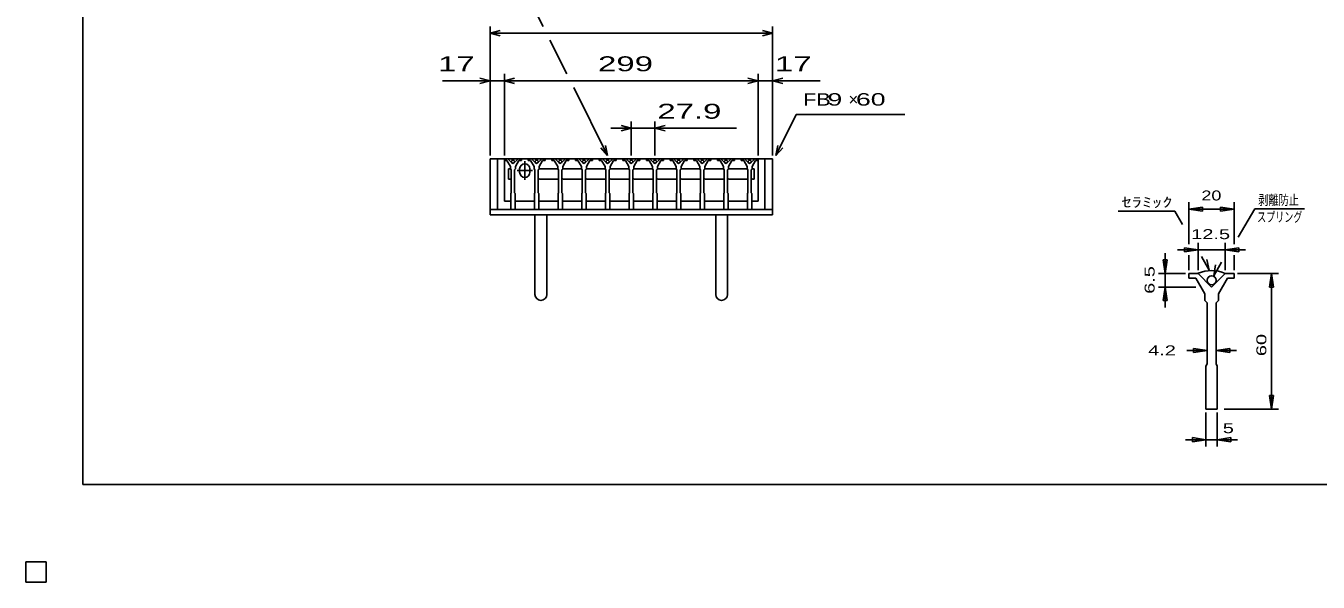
# Model space of a CAD drawing. Units: millimetres, scale not verified. Extents: x -1456 to 1379, y -1028 to 847.
# Drawn here: x -1456 to 67, y -1028 to -372 of the extents above; entities that cross this region are included whole.
import ezdxf
from ezdxf.enums import TextEntityAlignment as Align

# ---------------------------------------------------------------- set-up
doc = ezdxf.new("R2010")
doc.units = ezdxf.units.MM
doc.header["$LTSCALE"] = 8
for name, color, linetype, lineweight in [('0_2', 150, 'Continuous', 25), ('16', 3, 'Continuous', 25), ('19', 6, 'Continuous', 25), ('22', 2, 'Continuous', 25), ('32', 4, 'Continuous', 25)]:
    doc.layers.add(name, color=color, linetype=linetype, lineweight=lineweight)
doc.styles.add('ベクトル', font='')
doc.styles.get('ベクトル').set_extended_font_data('ベクトル')

msp = doc.modelspace()

# ---------------------------------------------------------------- linework, layer by layer
at = {"layer": '0_2'}
for p, q in [((-1388.8, -912.8), (-1388.8, 847.2)), ((1379.2, -912.8), (-1388.8, -912.8))]:
    msp.add_line(p, q, dxfattribs=at)
at = {"layer": '16'}
for p, q in [((-891.9, -528.7), (-891.9, -530.7)), ((-887.9, -528.7), (-891.9, -528.7)), ((-891.9, -528.7), (-592.9, -528.7)), ((-891.9, -528.7), (-891.9, -578.7)), ((-891.9, -530.7), (-888.9, -530.7)), ((-888.9, -530.7), (-884.9, -537.7)), ((-881.9, -534.7), (-887.9, -528.7)), ((-875.9, -528.7), (-881.9, -534.7)), ((-878.9, -537.7), (-874.9, -530.7)), ((-871.9, -528.7), (-875.9, -528.7)), ((-874.9, -530.7), (-871.9, -530.7)), ((-871.9, -530.7), (-871.9, -528.7)), ((-867.95, -531.7), (-867.95, -553.7)), ((-864, -528.7), (-864, -530.7)), ((-860, -528.7), (-864, -528.7)), ((-864, -530.7), (-861, -530.7)), ((-861, -530.7), (-857, -537.7)), ((-854, -534.7), (-860, -528.7)), ((-848, -528.7), (-854, -534.7)), ((-851, -537.7), (-847, -530.7)), ((-844, -528.7), (-848, -528.7)), ((-847, -530.7), (-844, -530.7)), ((-844, -530.7), (-844, -528.7)), ((-836.1, -528.7), (-836.1, -530.7)), ((-832.1, -528.7), (-836.1, -528.7)), ((-836.1, -530.7), (-833.1, -530.7)), ((-833.1, -530.7), (-829.1, -537.7)), ((-826.1, -534.7), (-832.1, -528.7)), ((-820.1, -528.7), (-826.1, -534.7)), ((-823.1, -537.7), (-819.1, -530.7)), ((-816.1, -528.7), (-820.1, -528.7)), ((-819.1, -530.7), (-816.1, -530.7)), ((-816.1, -530.7), (-816.1, -528.7)), ((-808.2, -528.7), (-808.2, -530.7)), ((-804.2, -528.7), (-808.2, -528.7)), ((-808.2, -530.7), (-805.2, -530.7)), ((-805.2, -530.7), (-801.2, -537.7)), ((-798.2, -534.7), (-804.2, -528.7)), ((-792.2, -528.7), (-798.2, -534.7)), ((-795.2, -537.7), (-791.2, -530.7)), ((-788.2, -528.7), (-792.2, -528.7)), ((-791.2, -530.7), (-788.2, -530.7)), ((-788.2, -530.7), (-788.2, -528.7)), ((-780.3, -528.7), (-780.3, -530.7)), ((-776.3, -528.7), (-780.3, -528.7)), ((-780.3, -530.7), (-777.3, -530.7)), ((-777.3, -530.7), (-773.3, -537.7)), ((-770.3, -534.7), (-776.3, -528.7)), ((-764.3, -528.7), (-770.3, -534.7)), ((-767.3, -537.7), (-763.3, -530.7)), ((-760.3, -528.7), (-764.3, -528.7)), ((-763.3, -530.7), (-760.3, -530.7)), ((-760.3, -530.7), (-760.3, -528.7)), ((-752.4, -528.7), (-752.4, -530.7)), ((-748.4, -528.7), (-752.4, -528.7)), ((-752.4, -530.7), (-749.4, -530.7)), ((-749.4, -530.7), (-745.4, -537.7)), ((-742.4, -534.7), (-748.4, -528.7)), ((-736.4, -528.7), (-742.4, -534.7)), ((-739.4, -537.7), (-735.4, -530.7)), ((-732.4, -528.7), (-736.4, -528.7)), ((-735.4, -530.7), (-732.4, -530.7)), ((-732.4, -530.7), (-732.4, -528.7)), ((-724.5, -528.7), (-724.5, -530.7)), ((-720.5, -528.7), (-724.5, -528.7)), ((-724.5, -530.7), (-721.5, -530.7)), ((-721.5, -530.7), (-717.5, -537.7)), ((-714.5, -534.7), (-720.5, -528.7)), ((-708.5, -528.7), (-714.5, -534.7)), ((-711.5, -537.7), (-707.5, -530.7)), ((-704.5, -528.7), (-708.5, -528.7)), ((-707.5, -530.7), (-704.5, -530.7)), ((-704.5, -530.7), (-704.5, -528.7)), ((-696.6, -528.7), (-696.6, -530.7)), ((-692.6, -528.7), (-696.6, -528.7)), ((-696.6, -530.7), (-693.6, -530.7)), ((-693.6, -530.7), (-689.6, -537.7)), ((-686.6, -534.7), (-692.6, -528.7)), ((-680.6, -528.7), (-686.6, -534.7)), ((-683.6, -537.7), (-679.6, -530.7)), ((-676.6, -528.7), (-680.6, -528.7)), ((-679.6, -530.7), (-676.6, -530.7)), ((-676.6, -530.7), (-676.6, -528.7)), ((-668.7, -528.7), (-668.7, -530.7)), ((-664.7, -528.7), (-668.7, -528.7)), ((-668.7, -530.7), (-665.7, -530.7)), ((-665.7, -530.7), (-661.7, -537.7)), ((-658.7, -534.7), (-664.7, -528.7)), ((-652.7, -528.7), (-658.7, -534.7)), ((-655.7, -537.7), (-651.7, -530.7)), ((-648.7, -528.7), (-652.7, -528.7)), ((-651.7, -530.7), (-648.7, -530.7)), ((-648.7, -530.7), (-648.7, -528.7)), ((-640.8, -528.7), (-640.8, -530.7)), ((-636.8, -528.7), (-640.8, -528.7)), ((-640.8, -530.7), (-637.8, -530.7)), ((-637.8, -530.7), (-633.8, -537.7)), ((-630.8, -534.7), (-636.8, -528.7)), ((-624.8, -528.7), (-630.8, -534.7)), ((-627.8, -537.7), (-623.8, -530.7)), ((-620.8, -528.7), (-624.8, -528.7)), ((-623.8, -530.7), (-620.8, -530.7)), ((-620.8, -530.7), (-620.8, -528.7)), ((-612.9, -528.7), (-612.9, -530.7)), ((-608.9, -528.7), (-612.9, -528.7)), ((-612.9, -530.7), (-609.9, -530.7)), ((-609.9, -530.7), (-605.9, -537.7)), ((-602.9, -534.7), (-608.9, -528.7)), ((-596.9, -528.7), (-602.9, -534.7)), ((-599.9, -537.7), (-595.9, -530.7)), ((-592.9, -528.7), (-596.9, -528.7)), ((-595.9, -530.7), (-592.9, -530.7)), ((-592.9, -530.7), (-592.9, -528.7)), ((-592.9, -578.7), (-592.9, -528.7)), ((-885.15, -540.7), (-887.15, -540.7)), ((-887.15, -540.7), (-887.15, -552.7)), ((-884.15, -541.7), (-885.15, -540.7)), ((-884.9, -537.7), (-884.9, -540.7)), ((-884.9, -540.7), (-883.9, -541.7)), ((-883.9, -541.7), (-883.9, -568.7)), ((-879.9, -541.7), (-878.9, -540.7)), ((-879.9, -568.7), (-879.9, -541.7)), ((-878.9, -540.7), (-878.9, -537.7)), ((-876.95, -542.7), (-858.95, -542.7)), ((-873.95, -540.7), (-873.95, -544.7)), ((-861.95, -544.7), (-861.95, -540.7)), ((-857, -537.7), (-857, -540.7)), ((-857, -540.7), (-856, -541.7)), ((-856, -541.7), (-856, -568.7)), ((-852, -541.7), (-851, -540.7)), ((-852, -568.7), (-852, -541.7)), ((-851.75, -541.7), (-850.75, -540.7)), ((-851, -540.7), (-851, -537.7)), ((-850.75, -540.7), (-829.35, -540.7)), ((-829.35, -540.7), (-828.35, -541.7)), ((-829.1, -537.7), (-829.1, -540.7)), ((-829.1, -540.7), (-828.1, -541.7)), ((-828.1, -541.7), (-828.1, -568.7)), ((-824.1, -541.7), (-823.1, -540.7)), ((-824.1, -568.7), (-824.1, -541.7)), ((-823.85, -541.7), (-822.85, -540.7)), ((-823.1, -540.7), (-823.1, -537.7)), ((-822.85, -540.7), (-801.45, -540.7)), ((-801.45, -540.7), (-800.45, -541.7)), ((-801.2, -537.7), (-801.2, -540.7)), ((-801.2, -540.7), (-800.2, -541.7)), ((-800.2, -541.7), (-800.2, -568.7)), ((-796.2, -541.7), (-795.2, -540.7)), ((-796.2, -568.7), (-796.2, -541.7)), ((-795.95, -541.7), (-794.95, -540.7)), ((-795.2, -540.7), (-795.2, -537.7)), ((-794.95, -540.7), (-773.55, -540.7)), ((-773.55, -540.7), (-772.55, -541.7)), ((-773.3, -537.7), (-773.3, -540.7)), ((-773.3, -540.7), (-772.3, -541.7)), ((-772.3, -541.7), (-772.3, -568.7)), ((-768.3, -541.7), (-767.3, -540.7)), ((-768.3, -568.7), (-768.3, -541.7)), ((-768.05, -541.7), (-767.05, -540.7)), ((-767.3, -540.7), (-767.3, -537.7)), ((-767.05, -540.7), (-745.65, -540.7)), ((-745.65, -540.7), (-744.65, -541.7)), ((-745.4, -537.7), (-745.4, -540.7)), ((-745.4, -540.7), (-744.4, -541.7)), ((-744.4, -541.7), (-744.4, -568.7)), ((-740.4, -541.7), (-739.4, -540.7)), ((-740.4, -568.7), (-740.4, -541.7)), ((-740.15, -541.7), (-739.15, -540.7)), ((-739.4, -540.7), (-739.4, -537.7)), ((-739.15, -540.7), (-717.75, -540.7)), ((-717.75, -540.7), (-716.75, -541.7)), ((-717.5, -537.7), (-717.5, -540.7)), ((-717.5, -540.7), (-716.5, -541.7)), ((-716.5, -541.7), (-716.5, -568.7)), ((-712.5, -541.7), (-711.5, -540.7)), ((-712.5, -568.7), (-712.5, -541.7)), ((-712.25, -541.7), (-711.25, -540.7)), ((-711.5, -540.7), (-711.5, -537.7)), ((-711.25, -540.7), (-689.85, -540.7)), ((-689.85, -540.7), (-688.85, -541.7)), ((-689.6, -537.7), (-689.6, -540.7)), ((-689.6, -540.7), (-688.6, -541.7)), ((-688.6, -541.7), (-688.6, -568.7)), ((-684.6, -541.7), (-683.6, -540.7)), ((-684.6, -568.7), (-684.6, -541.7)), ((-684.35, -541.7), (-683.35, -540.7)), ((-683.6, -540.7), (-683.6, -537.7)), ((-683.35, -540.7), (-661.95, -540.7)), ((-661.95, -540.7), (-660.95, -541.7)), ((-661.7, -537.7), (-661.7, -540.7)), ((-661.7, -540.7), (-660.7, -541.7)), ((-660.7, -541.7), (-660.7, -568.7)), ((-656.7, -541.7), (-655.7, -540.7)), ((-656.7, -568.7), (-656.7, -541.7)), ((-656.45, -541.7), (-655.45, -540.7)), ((-655.7, -540.7), (-655.7, -537.7)), ((-655.45, -540.7), (-634.05, -540.7)), ((-634.05, -540.7), (-633.05, -541.7)), ((-633.8, -537.7), (-633.8, -540.7)), ((-633.8, -540.7), (-632.8, -541.7)), ((-632.8, -541.7), (-632.8, -568.7)), ((-628.8, -541.7), (-627.8, -540.7)), ((-628.8, -568.7), (-628.8, -541.7)), ((-628.55, -541.7), (-627.55, -540.7)), ((-627.8, -540.7), (-627.8, -537.7)), ((-627.55, -540.7), (-606.15, -540.7)), ((-606.15, -540.7), (-605.15, -541.7)), ((-605.9, -537.7), (-605.9, -540.7)), ((-605.9, -540.7), (-604.9, -541.7)), ((-604.9, -541.7), (-604.9, -568.7)), ((-600.9, -541.7), (-599.9, -540.7)), ((-600.9, -568.7), (-600.9, -541.7)), ((-600.65, -541.7), (-599.65, -540.7)), ((-599.9, -540.7), (-599.9, -537.7)), ((-599.65, -540.7), (-597.65, -540.7)), ((-597.65, -540.7), (-597.65, -552.7)), ((-887.15, -552.7), (-885.15, -552.7)), ((-885.15, -552.7), (-884.15, -551.7)), ((-850.75, -552.7), (-851.75, -551.7)), ((-829.35, -552.7), (-850.75, -552.7)), ((-828.35, -551.7), (-829.35, -552.7)), ((-822.85, -552.7), (-823.85, -551.7)), ((-801.45, -552.7), (-822.85, -552.7)), ((-800.45, -551.7), (-801.45, -552.7)), ((-794.95, -552.7), (-795.95, -551.7)), ((-773.55, -552.7), (-794.95, -552.7)), ((-772.55, -551.7), (-773.55, -552.7)), ((-767.05, -552.7), (-768.05, -551.7)), ((-745.65, -552.7), (-767.05, -552.7)), ((-744.65, -551.7), (-745.65, -552.7)), ((-739.15, -552.7), (-740.15, -551.7)), ((-717.75, -552.7), (-739.15, -552.7)), ((-716.75, -551.7), (-717.75, -552.7)), ((-711.25, -552.7), (-712.25, -551.7)), ((-689.85, -552.7), (-711.25, -552.7)), ((-688.85, -551.7), (-689.85, -552.7)), ((-683.35, -552.7), (-684.35, -551.7)), ((-661.95, -552.7), (-683.35, -552.7)), ((-660.95, -551.7), (-661.95, -552.7)), ((-655.45, -552.7), (-656.45, -551.7)), ((-634.05, -552.7), (-655.45, -552.7)), ((-633.05, -551.7), (-634.05, -552.7)), ((-627.55, -552.7), (-628.55, -551.7)), ((-606.15, -552.7), (-627.55, -552.7)), ((-605.15, -551.7), (-606.15, -552.7)), ((-599.65, -552.7), (-600.65, -551.7)), ((-597.65, -552.7), (-599.65, -552.7)), ((-891.9, -578.7), (-884.4, -578.7)), ((-883.9, -568.7), (-884.4, -569.7)), ((-884.4, -569.7), (-884.4, -588.7)), ((-879.4, -569.7), (-879.9, -568.7)), ((-879.4, -588.7), (-879.4, -569.7)), ((-879.4, -578.7), (-856.5, -578.7)), ((-856, -568.7), (-856.5, -569.7)), ((-856.5, -569.7), (-856.5, -588.7)), ((-851.5, -569.7), (-852, -568.7)), ((-851.5, -588.7), (-851.5, -569.7)), ((-851.5, -578.7), (-828.6, -578.7)), ((-828.1, -568.7), (-828.6, -569.7)), ((-828.6, -569.7), (-828.6, -588.7)), ((-823.6, -569.7), (-824.1, -568.7)), ((-823.6, -588.7), (-823.6, -569.7)), ((-823.6, -578.7), (-800.7, -578.7)), ((-800.2, -568.7), (-800.7, -569.7)), ((-800.7, -569.7), (-800.7, -588.7)), ((-795.7, -569.7), (-796.2, -568.7)), ((-795.7, -588.7), (-795.7, -569.7)), ((-795.7, -578.7), (-772.8, -578.7)), ((-772.3, -568.7), (-772.8, -569.7)), ((-772.8, -569.7), (-772.8, -588.7)), ((-767.8, -569.7), (-768.3, -568.7)), ((-767.8, -588.7), (-767.8, -569.7)), ((-767.8, -578.7), (-744.9, -578.7)), ((-744.4, -568.7), (-744.9, -569.7)), ((-744.9, -569.7), (-744.9, -588.7)), ((-739.9, -569.7), (-740.4, -568.7)), ((-739.9, -588.7), (-739.9, -569.7)), ((-739.9, -578.7), (-717, -578.7)), ((-716.5, -568.7), (-717, -569.7)), ((-717, -569.7), (-717, -588.7)), ((-712, -569.7), (-712.5, -568.7)), ((-712, -588.7), (-712, -569.7)), ((-712, -578.7), (-689.1, -578.7)), ((-688.6, -568.7), (-689.1, -569.7)), ((-689.1, -569.7), (-689.1, -588.7)), ((-684.1, -569.7), (-684.6, -568.7)), ((-684.1, -588.7), (-684.1, -569.7)), ((-684.1, -578.7), (-661.2, -578.7)), ((-660.7, -568.7), (-661.2, -569.7)), ((-661.2, -569.7), (-661.2, -588.7)), ((-656.2, -569.7), (-656.7, -568.7)), ((-656.2, -588.7), (-656.2, -569.7)), ((-656.2, -578.7), (-633.3, -578.7)), ((-632.8, -568.7), (-633.3, -569.7)), ((-633.3, -569.7), (-633.3, -588.7)), ((-628.3, -569.7), (-628.8, -568.7)), ((-628.3, -588.7), (-628.3, -569.7)), ((-628.3, -578.7), (-605.4, -578.7)), ((-604.9, -568.7), (-605.4, -569.7)), ((-605.4, -569.7), (-605.4, -588.7)), ((-600.4, -569.7), (-600.9, -568.7)), ((-600.4, -588.7), (-600.4, -569.7)), ((-600.4, -578.7), (-592.9, -578.7)), ((-884.4, -588.7), (-879.4, -588.7)), ((-856.5, -588.7), (-851.5, -588.7)), ((-828.6, -588.7), (-823.6, -588.7)), ((-800.7, -588.7), (-795.7, -588.7)), ((-772.8, -588.7), (-767.8, -588.7)), ((-744.9, -588.7), (-739.9, -588.7)), ((-717, -588.7), (-712, -588.7)), ((-689.1, -588.7), (-684.1, -588.7)), ((-661.2, -588.7), (-656.2, -588.7)), ((-633.3, -588.7), (-628.3, -588.7)), ((-605.4, -588.7), (-600.4, -588.7)), ((-1456, -1004), (-1432, -1004)), ((-1456, -1028), (-1456, -1004)), ((-1456, -1004), (-1432, -1004)), ((-1456, -1028), (-1456, -1004)), ((-1456, -1004), (-1432, -1004)), ((-1456, -1028), (-1456, -1004)), ((-1456, -1004), (-1432, -1004)), ((-1456, -1028), (-1456, -1004)), ((-1456, -1004), (-1432, -1004)), ((-1456, -1028), (-1456, -1004)), ((-1432, -1028), (-1432, -1004)), ((-1432, -1028), (-1432, -1004)), ((-1432, -1028), (-1432, -1004)), ((-1432, -1028), (-1432, -1004)), ((-1432, -1028), (-1432, -1004)), ((-1456, -1028), (-1432, -1028)), ((-1456, -1028), (-1432, -1028)), ((-1456, -1028), (-1432, -1028)), ((-1456, -1028), (-1432, -1028)), ((-1456, -1028), (-1432, -1028))]:
    msp.add_line(p, q, dxfattribs=at)
for centre in [(-881.9, -532.2), (-854, -532.2), (-826.1, -532.2), (-798.2, -532.2), (-770.3, -532.2), (-742.4, -532.2), (-714.5, -532.2), (-686.6, -532.2), (-658.7, -532.2), (-630.8, -532.2), (-602.9, -532.2)]:
    msp.add_circle(centre, 1.8, dxfattribs=at)
for centre, start, end in [((-867.95, -540.7), 0, 180), ((-867.95, -544.7), 180, 0)]:
    msp.add_arc(centre, 6, start, end, dxfattribs=at)
at = {"layer": '19'}
for p, q in [((-891.9, -528.7), (-908.9, -528.7)), ((-908.9, -528.7), (-908.9, -594.7)), ((-899.9, -588.7), (-899.9, -528.7)), ((-575.9, -528.7), (-592.9, -528.7)), ((-584.9, -528.7), (-584.9, -588.7)), ((-575.9, -594.7), (-575.9, -528.7)), ((-899.9, -588.7), (-908.9, -588.7)), ((-584.9, -588.7), (-899.9, -588.7)), ((-584.9, -588.7), (-575.9, -588.7)), ((-908.9, -594.7), (-575.9, -594.7)), ((-855.9, -594.7), (-855.9, -688.7)), ((-841.9, -688.7), (-841.9, -594.7)), ((-642.9, -594.7), (-642.9, -688.7)), ((-628.9, -688.7), (-628.9, -594.7))]:
    msp.add_line(p, q, dxfattribs=at)
for centre in [(-848.9, -688.7), (-635.9, -688.7)]:
    msp.add_arc(centre, 7, 180, 0, dxfattribs=at)
at = {"layer": '22', "color": 4}
for p, q in [((-846.3, -372.7), (-866.3, -332.7)), ((-908.9, -524.7), (-908.9, -372.7)), ((-908.9, -380.7), (-896.9, -377.5)), ((-896.9, -383.9), (-908.9, -380.7)), ((-908.9, -380.7), (-575.9, -380.7)), ((-575.9, -380.7), (-587.9, -377.5)), ((-587.9, -383.9), (-575.9, -380.7)), ((-575.9, -524.7), (-575.9, -372.7)), ((-818.3, -428.7), (-838.3, -388.7)), ((-964.9, -436.7), (-908.9, -436.7)), ((-908.9, -436.7), (-920.9, -433.5)), ((-920.9, -439.9), (-908.9, -436.7)), ((-908.9, -524.7), (-908.9, -428.7)), ((-908.9, -436.7), (-891.9, -436.7)), ((-891.9, -524.7), (-891.9, -428.7)), ((-891.9, -436.7), (-879.9, -433.5)), ((-879.9, -439.9), (-891.9, -436.7)), ((-891.9, -436.7), (-592.9, -436.7)), ((-592.9, -436.7), (-604.9, -433.5)), ((-604.9, -439.9), (-592.9, -436.7)), ((-592.9, -524.7), (-592.9, -428.7)), ((-592.9, -436.7), (-575.9, -436.7)), ((-575.9, -524.7), (-575.9, -428.7)), ((-575.9, -436.7), (-563.9, -433.5)), ((-563.9, -439.9), (-575.9, -436.7)), ((-575.9, -436.7), (-519.9, -436.7)), ((-770.3, -524.7), (-810.3, -444.7)), ((-742.4, -524.7), (-742.4, -484.7)), ((-714.5, -484.7), (-714.5, -524.7)), ((-571.9, -524.7), (-547.9, -476.7)), ((-547.9, -476.7), (-419.9, -476.7)), ((-742.4, -492.7), (-766.4, -492.7)), ((-742.4, -492.7), (-754.4, -489.5)), ((-754.4, -495.9), (-742.4, -492.7)), ((-742.4, -492.7), (-714.5, -492.7)), ((-714.5, -492.7), (-702.5, -489.5)), ((-702.5, -495.9), (-714.5, -492.7)), ((-714.5, -492.7), (-618.5, -492.7)), ((-770.3, -524.7), (-778.3, -515.9)), ((-770.3, -524.7), (-772.7, -513.02)), ((-571.9, -524.7), (-569.5, -513.02)), ((-571.9, -524.7), (-563.9, -515.9)), ((-1432, -1004), (-1456, -1004)), ((-1456, -1004), (-1456, -1028)), ((-1432, -1004), (-1456, -1004)), ((-1456, -1004), (-1456, -1028)), ((-1432, -1004), (-1456, -1004)), ((-1456, -1004), (-1456, -1028)), ((-1432, -1028), (-1432, -1004)), ((-1432, -1028), (-1432, -1004)), ((-1432, -1028), (-1432, -1004)), ((-1456, -1028), (-1432, -1028)), ((-1456, -1028), (-1432, -1028)), ((-1456, -1028), (-1432, -1028))]:
    msp.add_line(p, q, dxfattribs=at)
at = {"layer": '22'}
for p, q in [((-1432, -1004), (-1456, -1004)), ((-1456, -1004), (-1456, -1028)), ((-1432, -1004), (-1456, -1004)), ((-1456, -1004), (-1456, -1028)), ((-1432, -1004), (-1456, -1004)), ((-1456, -1004), (-1456, -1028)), ((-1432, -1028), (-1432, -1004)), ((-1432, -1028), (-1432, -1004)), ((-1432, -1028), (-1432, -1004)), ((-1456, -1028), (-1432, -1028)), ((-1456, -1028), (-1432, -1028)), ((-1456, -1028), (-1432, -1028))]:
    msp.add_line(p, q, dxfattribs=at)
at = {"layer": '32'}
for p, q in [((-168.533, -590.4), (-101.867, -590.4)), ((-92.533, -606.4), (-101.867, -590.4)), ((-85.067, -629.6), (-85.067, -580)), ((-85.067, -588), (-69.067, -585.6)), ((-69.067, -590.4), (-85.067, -588)), ((-85.067, -588), (-31.733, -588)), ((-69.067, -590.4), (-69.067, -585.6)), ((-31.733, -588), (-47.733, -585.6)), ((-47.733, -590.4), (-47.733, -585.6)), ((-47.733, -590.4), (-31.733, -588)), ((-31.733, -629.6), (-31.733, -580)), ((-26.931, -621.333), (-7.464, -587.733)), ((-7.464, -587.733), (51.203, -587.733)), ((-74.4, -636), (-98.4, -636)), ((-74.4, -636), (-90.4, -633.6)), ((-90.4, -633.6), (-90.4, -638.4)), ((-90.4, -638.4), (-74.4, -636)), ((-74.4, -660), (-74.4, -628)), ((-74.4, -636), (-42.4, -636)), ((-42.4, -628), (-42.4, -660)), ((-42.4, -636), (-26.4, -633.6)), ((-26.4, -638.4), (-42.4, -636)), ((-42.4, -636), (-18.4, -636)), ((-26.4, -633.6), (-26.4, -638.4)), ((-113.067, -664), (-115.467, -648)), ((-115.467, -648), (-110.667, -648)), ((-113.067, -664), (-113.067, -640)), ((-110.667, -648), (-113.067, -664)), ((-85.067, -660), (-85.067, -642.4)), ((-61.067, -660), (-70.4, -644)), ((-61.067, -660), (-64, -647.467)), ((-55.731, -666.666), (-46.664, -650.666)), ((-55.731, -666.666), (-53.864, -653.866)), ((-31.733, -660), (-31.733, -642.4)), ((-121.067, -664), (-89.067, -664)), ((-113.067, -680), (-113.067, -664)), ((-85.067, -664), (-85.067, -669.333)), ((-74.4, -664), (-85.067, -664)), ((-85.067, -669.333), (-77.067, -669.333)), ((-77.067, -669.333), (-66.4, -688)), ((-58.4, -680), (-74.4, -664)), ((-42.4, -664), (-58.4, -680)), ((-50.4, -688), (-39.733, -669.333)), ((-31.733, -664), (-42.4, -664)), ((-39.733, -669.333), (-31.733, -669.333)), ((-31.733, -669.333), (-31.733, -664)), ((-27.733, -664), (20.267, -664)), ((9.867, -680), (12.267, -664)), ((14.667, -680), (12.267, -664)), ((12.267, -824), (12.267, -664)), ((-121.067, -680), (-77.067, -680)), ((-115.467, -696), (-113.067, -680)), ((-110.667, -696), (-113.067, -680)), ((-113.067, -704), (-113.067, -680)), ((9.867, -680), (14.667, -680)), ((-115.467, -696), (-110.667, -696)), ((-66.4, -688), (-66.4, -696)), ((-66.4, -696), (-63.733, -698.667)), ((-63.733, -698.667), (-63.733, -770.667)), ((-53.067, -698.667), (-50.4, -696)), ((-53.067, -770.667), (-53.067, -698.667)), ((-50.4, -696), (-50.4, -688)), ((-87.733, -754.666), (-63.733, -754.666)), ((-63.733, -754.666), (-79.733, -752.266)), ((-79.733, -757.066), (-79.733, -752.266)), ((-79.733, -757.066), (-63.733, -754.666)), ((-53.067, -754.666), (-37.067, -752.266)), ((-37.067, -757.066), (-53.067, -754.666)), ((-53.067, -754.666), (-29.067, -754.666)), ((-37.067, -757.066), (-37.067, -752.266)), ((-63.733, -770.667), (-65.067, -773.333)), ((-65.067, -773.333), (-65.067, -824)), ((-51.733, -773.333), (-53.067, -770.667)), ((-51.733, -824), (-51.733, -773.333)), ((12.267, -824), (9.867, -808)), ((9.867, -808), (14.667, -808)), ((14.667, -808), (12.267, -824)), ((-65.067, -824), (-51.733, -824)), ((-65.067, -868), (-65.067, -828)), ((-51.733, -868), (-51.733, -828)), ((-43.733, -824), (20.267, -824)), ((-89.067, -860), (-65.067, -860)), ((-65.067, -860), (-81.067, -857.6)), ((-81.067, -862.4), (-81.067, -857.6)), ((-81.067, -862.4), (-65.067, -860)), ((-65.067, -860), (-51.733, -860)), ((-51.733, -860), (-35.733, -857.6)), ((-35.733, -862.4), (-51.733, -860)), ((-51.733, -860), (-27.733, -860)), ((-35.733, -862.4), (-35.733, -857.6))]:
    msp.add_line(p, q, dxfattribs=at)
msp.add_circle((-58.4, -672), 5.333, dxfattribs=at)
msp.add_arc((-58.669, -700.542), 40, 66, 113, dxfattribs=at)

# ---------------------------------------------------------------- texts
at = {"layer": '22', "style": 'ベクトル'}
for s, height, width, p in [(' 17 ', 17.6, 1.65, (-980.9, -416.7)), (' 299 ', 17.6, 1.65, (-792.4, -416.7)), (' 17 ', 17.6, 1.65, (-583.9, -416.7)), ('FB', 14.66, 1.3, (-539.9, -458.7)), (' 9 ', 14.66, 1.6, (-519.9, -458.7)), (' 60 ', 14.66, 1.6, (-486.3, -458.7)), (' 27.9 ', 17.6, 1.65, (-722.5, -472.7))]:
    msp.add_text(s, height=height, dxfattribs=dict(at, width=width)).set_placement(p, align=Align.MIDDLE_LEFT)
msp.add_text('×', height=14.66, dxfattribs=at).set_placement((-486.3, -458.7), align=Align.MIDDLE_LEFT)
at = {"layer": '32', "color": 2, "style": 'ベクトル'}
for s, width, p in [('ｾﾗﾐｯｸ', 1.5, (-164.533, -580)), ('20', 1.35, (-70.4, -572)), ('剥離防止', 0.75, (-3.464, -577.333)), ('スプリング', 0.65, (-4.797, -597.333)), ('12.5', 1.5, (-82.4, -617.6)), (' 4.2 ', 1.5, (-139.733, -754.666)), (' 5 ', 1.5, (-51.733, -846.4))]:
    msp.add_text(s, height=11.73, dxfattribs=dict(at, width=width)).set_placement(p, align=Align.MIDDLE_LEFT)
at = {"layer": '32', "color": 2, "style": 'ベクトル', "width": 1.5}
for s, p in [('6.5', (-131.467, -688)), (' 60 ', (0.267, -768))]:
    msp.add_text(s, height=11.73, rotation=90, dxfattribs=at).set_placement(p, align=Align.MIDDLE_LEFT)

doc.saveas('drawing.dxf')
